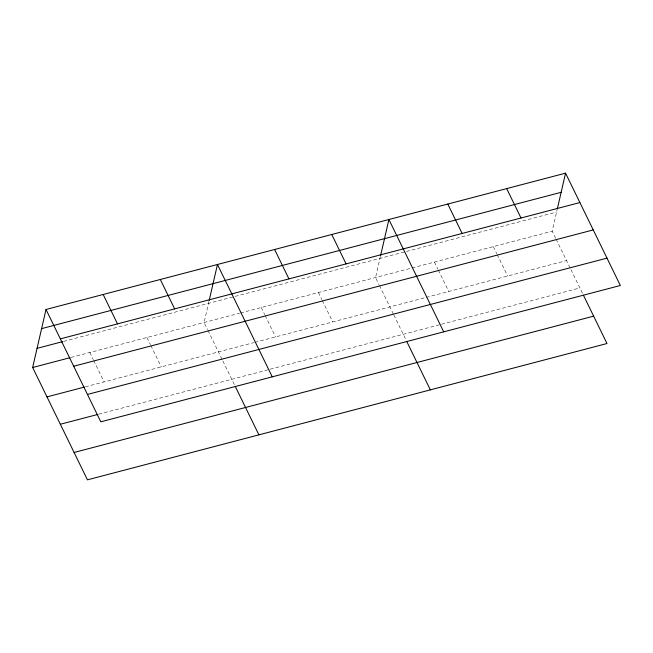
<?xml version="1.0" encoding="UTF-8"?>
<svg xmlns="http://www.w3.org/2000/svg" width="653" height="653" viewBox="0 0 653 653"><rect width="100%" height="100%" fill="white"/><g stroke="black" fill="none" stroke-linecap="round" stroke-linejoin="round"><path stroke-width="0.49" stroke-dasharray="3.27 2.45" d="M208.968 301.392L204.103 322.517L207.572 329.643M380.413 256.409L375.548 277.533L379.026 284.659M555.67 238.304L552.193 231.178L557.058 210.062M63.668 341.372L405.472 251.691M406.46 251.429L556.609 212.037M71.079 357.42L239.569 313.211M240.557 312.95L552.193 231.178M85.412 386.813L253.911 342.596M254.89 342.343L425.217 297.654M426.197 297.393L566.535 260.571M98.766 414.182L269.232 369.459M270.211 369.198L440.53 324.508M441.51 324.255L579.88 287.949M556.103 239.194L570.534 268.783M570.983 269.697L582.541 293.401M493.317 246.63L496.786 253.756M497.227 254.646L507.65 276.023M434.433 262.082L437.91 269.207M438.343 270.097L448.766 291.475M379.458 285.549L393.449 314.224M393.89 315.13L406.346 340.662M318.403 292.528L321.872 299.654M322.313 300.543L332.736 321.921M261.249 307.522L264.726 314.648M265.159 315.538L275.582 336.915M208.013 330.532L222.436 360.121M222.885 361.036L234.892 385.645M146.949 337.511L150.427 344.637M150.859 345.527L161.283 366.904M89.804 352.506L93.273 359.632M93.714 360.521L104.137 381.899"/><path stroke-width="0.98" d="M583.431 295.221L606.988 343.519L87.445 479.841L32.65 367.5L46.012 309.481L565.555 173.159L620.35 285.5L100.807 421.822L46.012 309.481M209.189 300.413L217.465 264.498L272.252 376.83M380.642 255.421L388.91 219.506L443.705 331.846M557.287 209.074L565.555 173.159M41.604 328.63L561.147 192.309M60.345 338.874L579.897 202.552M37.058 348.351L62.68 341.633M32.65 367.5L70.091 357.681M73.699 366.243L593.242 229.921M46.983 396.893L84.425 387.066M87.453 394.445L606.996 258.123M60.337 424.262L97.779 414.443M74.091 452.472L593.634 316.15M506.679 188.611L521.012 217.996M447.795 204.054L462.128 233.448M406.786 341.576L430.343 389.865M331.765 234.5L346.098 263.894M274.611 249.495L288.944 278.888M235.333 386.56L258.89 434.857M160.312 279.492L174.645 308.877M103.166 294.487L117.499 323.872"/></g></svg>
